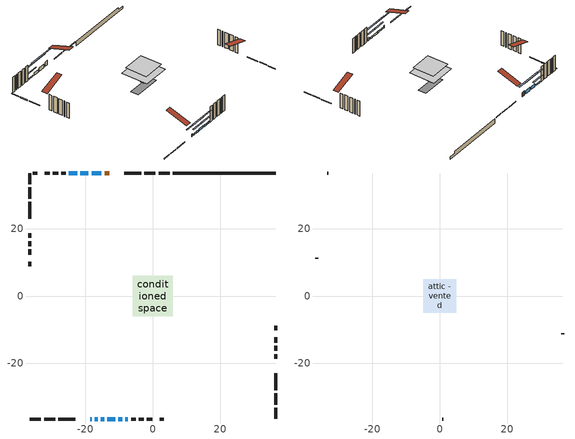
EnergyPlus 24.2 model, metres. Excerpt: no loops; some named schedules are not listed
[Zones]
conditioned space
 floor outside (Floor1 construction): -0.84,-0.84 -0.84,0.84 0.84,0.84 0.84,-0.84 z1.52
 floor adiabatic (AdiabaticFloorConstruction): -5.99,-5.99 -5.99,5.99 5.99,5.99 5.99,-5.99 z6.4
 floor foundation (Slab1 construction): -5.84,-1.78 -5.84,1.78 5.84,1.78 5.84,-1.78 z-0.61
 wall outside (RimJoist1 construction): 5.06,36.47 1.74,36.47 / -36.47,-36.47 -33.15,-36.47 / -36.47,36.47 -36.47,33.15 / 36.47,-36.47 36.47,-33.15 z1.52:1.82
 wall outside (RimJoist2 construction): 0.81,36.47 -2.51,36.47 / -32.22,-36.47 -28.9,-36.47 / -36.47,32.22 -36.47,28.9 / 36.47,-32.22 36.47,-28.9 z1.52:1.82
 wall outside (RimJoist3 construction): -3.44,36.47 -8.47,36.47 / -27.97,-36.47 -22.94,-36.47 / -36.47,27.97 -36.47,22.94 / 36.47,-27.97 36.47,-22.94 z1.52:1.82
 wall outside (AdiabaticWallConstruction 1): -12.87,36.47 -14.3,36.47 z1.52:3.55
 wall outside (AdiabaticWallConstruction): -18.54,-36.47 -18.09,-36.47 z1.52:2.74; -17.17,-36.47 -16.35,-36.47 / -8.17,-36.47 -7.35,-36.47 z1.52:2.23; -15.42,-36.47 -14.35,-36.47 / -10.16,-36.47 -9.09,-36.47 z1.52:2.34; -15.23,36.47 -18.15,36.47 z1.52:3.1; -13.43,-36.47 -11.09,-36.47 z1.52:2.38; -19.08,36.47 -21.52,36.47 z1.52:2.84; -22.45,36.47 -24.89,36.47 z1.52:2.13
 wall outside (Wall1 construction): -25.81,36.47 -27.15,36.47 / -6.42,-36.47 -5.09,-36.47 / -36.47,18.54 -36.47,17.2 / 36.47,-18.54 36.47,-17.2 z1.52:8.84
 wall outside (Wall2 construction): -28.08,36.47 -29.6,36.47 / -4.16,-36.47 -2.64,-36.47 / -36.47,16.27 -36.47,14.75 / 36.47,-16.27 36.47,-14.75 z1.52:8.84
 wall outside (Wall3 construction): -30.53,36.47 -32.08,36.47 / -1.71,-36.47 -0.16,-36.47 / -36.47,13.82 -36.47,12.27 / 36.47,-13.82 36.47,-12.27 z1.52:8.84
 wall outside (Wall5 construction): -34.27,36.47 -35.54,36.47 / 2.03,-36.47 3.3,-36.47 / -36.47,10.08 -36.47,8.81 / 36.47,-10.08 36.47,-8.81 z1.52:8.84
 wall foundation (FoundationWall1 construction): 5.99,36.47,-0.61 5.99,36.47,1.52 33.42,36.47,1.52 33.42,36.47,0.56 36.47,36.47,0.56 36.47,36.47,-0.61
 window (WindowConstruction 5): -18.54,-36.47 -18.09,-36.47 z1.52:2.74
 window (WindowConstruction 7): -17.16,-36.47 -16.35,-36.47 z1.52:2.23
 window (WindowConstruction 8): -15.42,-36.47 -14.36,-36.47 z1.52:2.33
 window (WindowConstruction): -15.23,36.47 -18.15,36.47 z1.52:3.1
 window (WindowConstruction 1): -13.43,-36.47 -11.09,-36.47 z1.52:2.38
 window (WindowConstruction 2): -19.08,36.47 -21.52,36.47 z1.52:2.84
 window (WindowConstruction 3): -10.16,-36.47 -9.1,-36.47 z1.52:2.33
 window (WindowConstruction 4): -8.17,-36.47 -7.35,-36.47 z1.52:2.23
 window (WindowConstruction 6): -22.45,36.47 -24.88,36.47 z1.52:2.13
 door (Door): -12.87,36.47 -14.3,36.47 z1.52:3.55
 ceiling adiabatic (AdiabaticFloorConstruction): 5.99,-5.99 5.99,5.99 -5.99,5.99 -5.99,-5.99 z6.4
attic - vented
 floor to conditioned space (Floor2 construction Reversed): -4.96,-4.96 -4.96,4.96 4.96,4.96 4.96,-4.96 z8.84
 wall outside (Wall4 construction): -33.01,36.47 -33.34,36.47 / 0.77,-36.47 1.1,-36.47 / -36.47,11.34 -36.47,11.01 / 36.47,-11.34 36.47,-11.01 z1.52:8.84
 roof outside (Roof1 construction): -11.95,36.47,8.84 -11.95,26.81,12.06 -9.4,26.81,12.06 -9.4,36.47,8.84; -19.46,-36.47,8.84 -19.46,-26.81,12.06 -22.01,-26.81,12.06 -22.01,-36.47,8.84; -36.47,19.46,8.84 -26.81,19.46,12.06 -26.81,22.01,12.06 -36.47,22.01,8.84; 36.47,-19.46,8.84 26.81,-19.46,12.06 26.81,-22.01,12.06 36.47,-22.01,8.84
shading: -11.58,-36.47 -21.93,-36.47 -21.93,-36.88 -11.58,-36.88 z7; -12.03,-36.47 -17.75,-36.47 -17.75,-36.88 -12.03,-36.88 z4.66; -22.92,36.47 -10.46,36.47 -10.46,36.88 -22.92,36.88 z7.87; -6.32,-36.47 -18.2,-36.47 -18.2,-36.88 -6.32,-36.88 z7.15; -26.29,36.47 -14.31,36.47 -14.31,36.88 -26.29,36.88 z7.61; -6.77,-36.47 -12.49,-36.47 -12.49,-36.88 -6.77,-36.88 z4.66; -7.15,-36.47 -8.37,-36.47 -8.37,-36.88 -7.15,-36.88 z2.43; -27.21,36.47 -20.12,36.47 -20.12,36.88 -27.21,36.88 z4.46
[Building]
Building 1: Terrain=Suburbs
[Site:Location]
London AP_ON: Latitude {deg}=43.03; Longitude {deg}=-81.15; Time Zone {hr}=-5; Elevation {m}=278; Keep Site Location Information=Yes
[Site:GroundTemperature:Shallow]
3.98693, 1.93205, 1.76749, 2.74264, 6.6573, 10.5537, 13.9317, 16.0716, 16.2534, 14.513, 11.2211, 7.44421
[Site:WaterMainsTemperature]
Calculation Method=Schedule; Temperature Schedule=mains temperature schedule
[Material] Roughness=Rough; Thermal Absorptance=0.9
Name | Thickness {m} | Conductivity {W/m-K} | Density {kg/m3} | Specific Heat {J/kg-K} | Solar Absorptance | Visible Absorptance
asphalt or fiberglass shingles | 0.00635 | 0.162714 | 1121.4 | 1465.45 | 0.4 | 0.4
ceiling loosefill ins | 0.169333 | 0.0480833 | 16.02 | 1046.75 | 0.7 | 0.7
ceiling stud and cavity | 0.1397 | 0.543394 | 65.682 | 1177.47 | 0.7 | 0.7
concrete 4.0 in. | 0.1016 | 1.803125 | 2242.8 | 837.4 | 0.7 | 0.7
concrete 8.0 in. | 0.2032 | 1.803125 | 2242.8 | 837.4 | 0.7 | 0.7
door material | 0.04445 | 0.053851 | 512.64 | 1214.23 | 0.7 | 0.7
exterior vertical ins | 0.00241454 | 0.029427 | 32.04 | 1214.23 | 0.7 | 0.7
floor covering | 0.0127 | 0.0433444 | 54.468 | 1339.84 | 0.6 | 0.6
floor rigid ins; wall rigid ins | 0.512978 | 0.029427 | 32.04 | 1214.23 | 0.7 | 0.7
floor stud and cavity | 0.1397 | 0.754181 | 92.3553 | 1139.71 | 0.7 | 0.7
floor stud and cavity 1 | 0.1397 | 1.75129 | 37.0049 | 1207.88 | 0.7 | 0.7
furniture material conditioned space 1 | 0.1524 | 0.115458 | 640.8 | 1214.23 | 0.6 | 0.6
gypsum board | 0.0127 | 0.160291 | 801 | 837.4 | 0.6 | 0.6
gypsum board 1 | 0.00254 | 0.160291 | 801 | 837.4 | 0.6 | 0.6
gypsum board 2 | 0.0127 | 0.160291 | 801 | 837.4 | 0.7 | 0.7
osb sheathing 0.5 in. | 0.0127 | 0.115458 | 512.64 | 1214.23 | 0.7 | 0.7
osb sheathing 0.75 in. | 0.01905 | 0.115458 | 512.64 | 1214.23 | 0.7 | 0.7
osb sheathing 2.0 in. | 0.0508 | 0.115458 | 512.64 | 1214.23 | 0.7 | 0.7
rim joist rigid ins | 0.051816 | 0.029427 | 32.04 | 1214.23 | 0.7 | 0.7
rim joist stud and cavity | 0.0508 | 0.0293018 | 125.044 | 1163.47 | 0.6 | 0.6
rim joist stud and cavity 1 | 0.0508 | 0.270689 | 125.044 | 1163.47 | 0.6 | 0.6
rim joist stud and cavity 2 | 0.0508 | 0.256263 | 125.044 | 1163.47 | 0.6 | 0.6
wall stud and cavity | 0.1397 | 0.0839559 | 139.0536 | 1170.24 | 0.7 | 0.7
wall stud and cavity 1 | 0.1397 | 0.0962846 | 139.0536 | 1170.24 | 0.7 | 0.7
wall stud and cavity 2 | 0.1397 | 0.0843128 | 139.0536 | 1170.24 | 0.7 | 0.7
wall stud and cavity 3 | 0.0889 | 6.1454 | 50.32683 | 1063.81 | 0.6 | 0.6
wall stud and cavity 4 | 0.0889 | 0.49837 | 6.31874 | 1174.65 | 0.7 | 0.7
wall stud and cavity 5 | 0.0889 | 0.380278 | 52.3479 | 1209.89 | 0.7 | 0.7
wall stud and cavity 6 | 0.0889 | 0.391764 | 83.0341 | 1211.67 | 0.7 | 0.7
wood siding | 0.0254 | 0.102417 | 544.68 | 1172.36 | 0.4 | 0.4
wood siding 1 | 0.00254 | 0.102417 | 544.68 | 1172.36 | 0.4 | 0.4
wood siding 2; wood siding 3; wood siding 4 | 0.0254 | 0.102417 | 544.68 | 1172.36 | 0.7 | 0.7
[WindowMaterial:SimpleGlazingSystem]
Name | U-Factor {W/m2-K} | Solar Heat Gain Coefficient
WindowMaterial | 2.91338 | 0.65
WindowMaterial 1 | 3.00253 | 0.53
WindowMaterial 2 | 2.97754 | 0.57
WindowMaterial 3 | 3.01388 | 0.52
WindowMaterial 4 | 3.04511 | 0.46
WindowMaterial 5 | 6.76136 | 0.73
WindowMaterial 6 | 3.01842 | 0.5
[Construction]
AdiabaticFloorConstruction: floor stud and cavity 1, floor rigid ins, osb sheathing 0.75 in., floor covering
AdiabaticWallConstruction: wood siding 3, wall rigid ins, wall stud and cavity 5, gypsum board
AdiabaticWallConstruction 1: wood siding 4, wall rigid ins, wall stud and cavity 5, gypsum board
Door: door material
Floor1 construction: floor stud and cavity, osb sheathing 0.75 in., floor covering
Floor2 construction Reversed: gypsum board, ceiling stud and cavity, ceiling loosefill ins
FoundationWall1 construction: concrete 8.0 in., gypsum board 2
furniture construction conditioned space 1: furniture material conditioned space 1
PartitionWallConstruction: gypsum board, wall stud and cavity 6, gypsum board
RimJoist1 construction: wood siding 2, osb sheathing 2.0 in., rim joist stud and cavity
RimJoist2 construction: wood siding 2, rim joist rigid ins, osb sheathing 2.0 in., rim joist stud and cavity 1
RimJoist3 construction: wood siding 2, rim joist rigid ins, osb sheathing 2.0 in., rim joist stud and cavity 2
Roof1 construction: asphalt or fiberglass shingles
Slab1 construction: concrete 4.0 in.
Wall1 construction: wood siding, osb sheathing 0.5 in., wall stud and cavity, gypsum board
Wall2 construction: wood siding, osb sheathing 0.5 in., wall stud and cavity 1, gypsum board
Wall3 construction: wood siding, osb sheathing 0.5 in., wall stud and cavity 2, gypsum board
Wall4 construction: wood siding 1, wall stud and cavity 3
Wall5 construction: wood siding 1, wall stud and cavity 4, gypsum board 1
WindowConstruction: WindowMaterial
WindowConstruction 1: WindowMaterial 1
WindowConstruction 2: WindowMaterial 2
WindowConstruction 3; WindowConstruction 8: WindowMaterial 3
WindowConstruction 4; WindowConstruction 7: WindowMaterial 4
WindowConstruction 5: WindowMaterial 5
WindowConstruction 6: WindowMaterial 6
[Zone] Multiplier=1; Part of Total Floor Area=Yes
Name | Volume {m3}
attic - vented | 51.4291
conditioned space | 459
[Space]
Name | Zone | Volume {m3}
attic - vented 1 | attic - vented | 51.4291
conditioned space 1 | conditioned space | 459
[ZoneInfiltration:EffectiveLeakageArea]
infil attic - vented 1: Zone or Space=attic - vented 1; Schedule=Always On Discrete; Effective Air Leakage Area {cm2}=4292.95; Stack Coefficient=0.000732618; Wind Coefficient=1.82877e-05
[ZoneMixing]
whole house fan mix: Zone or Space=attic - vented; Schedule=Always On Continuous; Design Flow Rate Calculation Method=Flow/Zone; Design Flow Rate {m3/s}=0; Source Zone or Space=conditioned space
[SurfaceProperty:ExposedFoundationPerimeter]
Slab1: Exposed Perimeter Calculation Method=TotalExposedPerimeter; Total Exposed Perimeter {m}=30.481
[InternalMass] Zone or ZoneList=conditioned space; Space or SpaceList=conditioned space 1
Name | Construction | Surface Area {m2}
furniture mass conditioned space 1 | furniture construction conditioned space 1 | 75.16
partition wall mass | PartitionWallConstruction | 187.9
[Lights]
interior lighting: Zone or ZoneList or Space or SpaceList=conditioned space 1; Schedule=interior lighting schedule; Design Level Calculation Method=LightingLevel; Lighting Level {W}=343.2; Return Air Fraction=0; Fraction Radiant=0.6; Fraction Visible=0.2; Fraction Replaceable=1
[People]
occupants: Zone or ZoneList or Space or SpaceList=conditioned space 1; Number of People Schedule=occupants schedule; Number of People Calculation Method=People; Number of People=3; Fraction Radiant=0.314171; Sensible Heat Fraction=0.56303; Activity Level Schedule=occupants activity schedule; Carbon Dioxide Generation Rate {m3/s-W}=0; Enable ASHRAE 55 Comfort Warnings=No; Mean Radiant Temperature Calculation Type=EnclosureAveraged
[ElectricEquipment] Zone or ZoneList or Space or SpaceList=conditioned space 1; Design Level Calculation Method=EquipmentLevel
Name | Schedule | Design Level {W} | Fraction Latent | Fraction Radiant | Fraction Lost
clothes dryer | clothes dryer schedule | 140.772 | 0.015 | 0.081 | 0.85
clothes washer | clothes washer schedule | 32.1985 | 0.03 | 0.162 | 0.7
cooking range | cooking range schedule | 215.147 | 0.08 | 0.432 | 0.2
dishwasher | dishwasher schedule | 66.8632 | 0.3 | 0.18 | 0.4
fridge | fridge schedule | 72.9452 | 0 | 0.6 | 0
mech vent house fan | mech vent house fan schedule | 0.95 | 0 | 0 | 1
mech vent house fan cfis | mech vent house fan cfis schedule | 0 | 0 | 0 | 0
misc plug loads | misc plug loads schedule | 494.7 | 0.045 | 0.513 | 0.1
whole house fan | Always On Discrete | 0 | 0 | 0 | 1
[OtherEquipment] Zone or ZoneList or Space or SpaceList=conditioned space 1; Design Level Calculation Method=EquipmentLevel
Name | Fuel Type | Schedule | Design Level {W} | Fraction Latent | Fraction Radiant | Fraction Lost
clothes dryer 1 | Electricity | clothes dryer schedule | 0 | 0.015 | 0.081 | 0.85
cooking range 1 | Electricity | cooking range schedule | 0 | 0.08 | 0.432 | 0.2
general water use latent | None | general water use schedule | 62.594 | 1 | 0 | 0
general water use sensible | None | general water use schedule | -61.6891 | 0 | 0.6 | 0
mech vent house fan latent load | None | Always On Discrete | 0 | 1 | 0 | 0
mech vent house fan sensible load | None | Always On Discrete | 0 | 0 | 0 | 0
water heater energy adjustment1 | NaturalGas | Always On Discrete | 0.01 | 0 | 0 | 1
[ZoneInfiltration:DesignFlowRate] Zone or ZoneList or Space or SpaceList=conditioned space 1; Schedule=Always On Discrete; Design Flow Rate Calculation Method=Flow/Zone; Design Flow Rate {m3/s}=0
infil flow; natural vent flow; whole house fan flow
[AvailabilityManager:Scheduled]
central ac and furnace airloop Availability Manager: Schedule=Always On Discrete
[Foundation:Kiva]
Foundation Kiva 1: Initial Indoor Air Temperature {C}=18; Wall Height Above Grade {m}=1.52001; Wall Depth Below Slab {m}=0.2032; Custom Block Material Name 1=exterior vertical ins; Custom Block Depth 1 {m}=2.13; Custom Block X Position 1 {m}=0.2159; Custom Block Z Position 1 {m}=0
[Foundation:Kiva:Settings]
Soil Conductivity {W/m-K}=0.849921; Soil Density {kg/m3}=1842.3; Soil Specific Heat {J/kg-K}=418.7; Ground Solar Absorptivity=0.9; Ground Thermal Absorptivity=0.9; Ground Surface Roughness {m}=0.03; Far-Field Width {m}=40; Deep-Ground Boundary Condition=ZeroFlux; Deep-Ground Depth {m}=40; Minimum Cell Dimension {m}=0.2; Maximum Cell Growth Coefficient=3; Simulation Timestep=Timestep
[Exterior:Lights]
exterior lighting: Schedule=exterior lighting schedule; Design Level {W}=75.6
[EnergyManagementSystem:GlobalVariable]
central_ac_and_furnace_airloop_Fan_RTF
infil_program_Qfan
infil_program_Qinf
natural_vent_program_Qnv
natural_vent_program_Qwhf
[EnergyManagementSystem:Sensor]
Name | Output:Variable or Output:Meter Index Key | Output:Variable or Output:Meter
airflow_gain | infil flow | Infiltration Sensible Heat Gain Energy
airflow_gain_1 | natural vent flow | Infiltration Sensible Heat Gain Energy
airflow_gain_2 | whole house fan flow | Infiltration Sensible Heat Gain Energy
airflow_loss | infil flow | Infiltration Sensible Heat Loss Energy
airflow_loss_1 | natural vent flow | Infiltration Sensible Heat Loss Energy
airflow_loss_2 | whole house fan flow | Infiltration Sensible Heat Loss Energy
clg_load_cond |  | Cooling:EnergyTransfer:Zone:CONDITIONED SPACE
clg_sp_s; clg_sp_s_1 | cooling setpoint | Schedule Value
clothes_dryer_exhaust_0_sch_s | clothes dryer exhaust 0 schedule | Schedule Value
cool_season | cooling season schedule | Schedule Value
htg_load_cond |  | Heating:EnergyTransfer:Zone:CONDITIONED SPACE
htg_sp_s; htg_sp_s_1 | heating setpoint | Schedule Value
ig_ee_conv | clothes dryer | Electric Equipment Convective Heating Energy
ig_ee_conv_2 | cooking range | Electric Equipment Convective Heating Energy
ig_ee_conv_4 | fridge | Electric Equipment Convective Heating Energy
ig_ee_conv_5 | misc plug loads | Electric Equipment Convective Heating Energy
ig_ee_conv_6 | whole house fan | Electric Equipment Convective Heating Energy
ig_ee_rad | clothes dryer | Electric Equipment Radiant Heating Energy
ig_ee_rad_2 | cooking range | Electric Equipment Radiant Heating Energy
ig_ee_rad_4 | fridge | Electric Equipment Radiant Heating Energy
ig_ee_rad_5 | misc plug loads | Electric Equipment Radiant Heating Energy
ig_ee_rad_6 | whole house fan | Electric Equipment Radiant Heating Energy
ig_lgt_conv | interior lighting | Lights Convective Heating Energy
ig_lgt_rad | interior lighting | Lights Radiant Heating Energy
ig_lgt_vis | interior lighting | Lights Visible Radiation Heating Energy
ig_oe_conv | clothes dryer 1 | Other Equipment Convective Heating Energy
ig_oe_conv_1 | cooking range 1 | Other Equipment Convective Heating Energy
ig_oe_conv_2 | general water use latent | Other Equipment Convective Heating Energy
ig_oe_conv_3 | general water use sensible | Other Equipment Convective Heating Energy
ig_oe_conv_4 | water heater energy adjustment1 | Other Equipment Convective Heating Energy
ig_oe_rad | clothes dryer 1 | Other Equipment Radiant Heating Energy
ig_oe_rad_1 | cooking range 1 | Other Equipment Radiant Heating Energy
ig_oe_rad_2 | general water use latent | Other Equipment Radiant Heating Energy
ig_oe_rad_3 | general water use sensible | Other Equipment Radiant Heating Energy
ig_oe_rad_4 | water heater energy adjustment1 | Other Equipment Radiant Heating Energy
ig_ppl_conv | occupants | People Convective Heating Energy
ig_ppl_rad | occupants | People Radiant Heating Energy
im_conv | furniture mass conditioned space 1 | Surface Inside Face Convection Heat Gain Energy
im_conv_1 | partition wall mass | Surface Inside Face Convection Heat Gain Energy
im_ig | furniture mass conditioned space 1 | Surface Inside Face Internal Gains Radiation Heat Gain Energy
im_ig_1 | partition wall mass | Surface Inside Face Internal Gains Radiation Heat Gain Energy
im_lgt | furniture mass conditioned space 1 | Surface Inside Face Lights Radiation Heat Gain Energy
im_lgt_1 | partition wall mass | Surface Inside Face Lights Radiation Heat Gain Energy
im_sol | furniture mass conditioned space 1 | Surface Inside Face Solar Radiation Heat Gain Energy
im_sol_1 | partition wall mass | Surface Inside Face Solar Radiation Heat Gain Energy
im_surf | furniture mass conditioned space 1 | Surface Inside Face Net Surface Thermal Radiation Heat Gain Energy
im_surf_1 | partition wall mass | Surface Inside Face Net Surface Thermal Radiation Heat Gain Energy
mv_conv | mech vent house fan | Electric Equipment Convective Heating Energy
mv_conv_1 | mech vent house fan cfis | Electric Equipment Convective Heating Energy
mv_conv_2 | mech vent house fan latent load | Other Equipment Convective Heating Energy
mv_conv_3 | mech vent house fan sensible load | Other Equipment Convective Heating Energy
mv_rad | mech vent house fan | Electric Equipment Radiant Heating Energy
mv_rad_1 | mech vent house fan cfis | Electric Equipment Radiant Heating Energy
mv_rad_2 | mech vent house fan latent load | Other Equipment Radiant Heating Energy
mv_rad_3 | mech vent house fan sensible load | Other Equipment Radiant Heating Energy
natural_vent_s | natural vent schedule | Schedule Value
out_pb_s |  | Site Outdoor Air Barometric Pressure
out_wt_s |  | Site Outdoor Air Humidity Ratio
site_vw_s |  | Site Wind Speed
ss_back_out | Window1 | Surface Window Shortwave from Zone Back Out Window Heat Transfer Rate
ss_back_out_1 | Window11 | Surface Window Shortwave from Zone Back Out Window Heat Transfer Rate
ss_back_out_2 | Window12 | Surface Window Shortwave from Zone Back Out Window Heat Transfer Rate
ss_back_out_3 | Window2 | Surface Window Shortwave from Zone Back Out Window Heat Transfer Rate
ss_back_out_4 | Window3 | Surface Window Shortwave from Zone Back Out Window Heat Transfer Rate
ss_back_out_5 | Window5 | Surface Window Shortwave from Zone Back Out Window Heat Transfer Rate
ss_back_out_6 | Window7 | Surface Window Shortwave from Zone Back Out Window Heat Transfer Rate
ss_back_out_7 | Window8 | Surface Window Shortwave from Zone Back Out Window Heat Transfer Rate
ss_back_out_8 | Window9 | Surface Window Shortwave from Zone Back Out Window Heat Transfer Rate
ss_conv | Door1 | Surface Inside Face Convection Heat Gain Energy
ss_conv_1 | Window1 | Surface Inside Face Convection Heat Gain Energy
ss_conv_2 | Window11 | Surface Inside Face Convection Heat Gain Energy
ss_conv_3 | Window12 | Surface Inside Face Convection Heat Gain Energy
ss_conv_4 | Window2 | Surface Inside Face Convection Heat Gain Energy
ss_conv_5 | Window3 | Surface Inside Face Convection Heat Gain Energy
ss_conv_6 | Window5 | Surface Inside Face Convection Heat Gain Energy
ss_conv_7 | Window7 | Surface Inside Face Convection Heat Gain Energy
ss_conv_8 | Window8 | Surface Inside Face Convection Heat Gain Energy
ss_conv_9 | Window9 | Surface Inside Face Convection Heat Gain Energy
ss_ig | Door1 | Surface Inside Face Internal Gains Radiation Heat Gain Energy
ss_ig_1 | Window1 | Surface Inside Face Internal Gains Radiation Heat Gain Energy
ss_ig_2 | Window11 | Surface Inside Face Internal Gains Radiation Heat Gain Energy
ss_ig_3 | Window12 | Surface Inside Face Internal Gains Radiation Heat Gain Energy
ss_ig_4 | Window2 | Surface Inside Face Internal Gains Radiation Heat Gain Energy
ss_ig_5 | Window3 | Surface Inside Face Internal Gains Radiation Heat Gain Energy
ss_ig_6 | Window5 | Surface Inside Face Internal Gains Radiation Heat Gain Energy
ss_ig_7 | Window7 | Surface Inside Face Internal Gains Radiation Heat Gain Energy
ss_ig_8 | Window8 | Surface Inside Face Internal Gains Radiation Heat Gain Energy
ss_ig_9 | Window9 | Surface Inside Face Internal Gains Radiation Heat Gain Energy
ss_lgt | Door1 | Surface Inside Face Lights Radiation Heat Gain Energy
ss_sol | Door1 | Surface Inside Face Solar Radiation Heat Gain Energy
ss_surf | Door1 | Surface Inside Face Net Surface Thermal Radiation Heat Gain Energy
ss_surf_1 | Window1 | Surface Inside Face Net Surface Thermal Radiation Heat Gain Energy
ss_surf_2 | Window11 | Surface Inside Face Net Surface Thermal Radiation Heat Gain Energy
ss_surf_3 | Window12 | Surface Inside Face Net Surface Thermal Radiation Heat Gain Energy
ss_surf_4 | Window2 | Surface Inside Face Net Surface Thermal Radiation Heat Gain Energy
ss_surf_5 | Window3 | Surface Inside Face Net Surface Thermal Radiation Heat Gain Energy
ss_surf_6 | Window5 | Surface Inside Face Net Surface Thermal Radiation Heat Gain Energy
ss_surf_7 | Window7 | Surface Inside Face Net Surface Thermal Radiation Heat Gain Energy
ss_surf_8 | Window8 | Surface Inside Face Net Surface Thermal Radiation Heat Gain Energy
ss_surf_9 | Window9 | Surface Inside Face Net Surface Thermal Radiation Heat Gain Energy
ss_trans_in | Window1 | Surface Window Transmitted Solar Radiation Rate
ss_trans_in_1 | Window11 | Surface Window Transmitted Solar Radiation Rate
ss_trans_in_2 | Window12 | Surface Window Transmitted Solar Radiation Rate
ss_trans_in_3 | Window2 | Surface Window Transmitted Solar Radiation Rate
ss_trans_in_4 | Window3 | Surface Window Transmitted Solar Radiation Rate
ss_trans_in_5 | Window5 | Surface Window Transmitted Solar Radiation Rate
ss_trans_in_6 | Window7 | Surface Window Transmitted Solar Radiation Rate
ss_trans_in_7 | Window8 | Surface Window Transmitted Solar Radiation Rate
ss_trans_in_8 | Window9 | Surface Window Transmitted Solar Radiation Rate
ss_trans_out | Window1 | Surface Inside Face Initial Transmitted Diffuse Transmitted Out Window Solar Radiation Rate
ss_trans_out_1 | Window11 | Surface Inside Face Initial Transmitted Diffuse Transmitted Out Window Solar Radiation Rate
ss_trans_out_2 | Window12 | Surface Inside Face Initial Transmitted Diffuse Transmitted Out Window Solar Radiation Rate
ss_trans_out_3 | Window2 | Surface Inside Face Initial Transmitted Diffuse Transmitted Out Window Solar Radiation Rate
ss_trans_out_4 | Window3 | Surface Inside Face Initial Transmitted Diffuse Transmitted Out Window Solar Radiation Rate
ss_trans_out_5 | Window5 | Surface Inside Face Initial Transmitted Diffuse Transmitted Out Window Solar Radiation Rate
ss_trans_out_6 | Window7 | Surface Inside Face Initial Transmitted Diffuse Transmitted Out Window Solar Radiation Rate
ss_trans_out_7 | Window8 | Surface Inside Face Initial Transmitted Diffuse Transmitted Out Window Solar Radiation Rate
ss_trans_out_8 | Window9 | Surface Inside Face Initial Transmitted Diffuse Transmitted Out Window Solar Radiation Rate
s_conv | Floor1 | Surface Inside Face Convection Heat Gain Energy
s_conv_1 | Floor2 | Surface Inside Face Convection Heat Gain Energy
s_conv_10 | RimJoist2:180 | Surface Inside Face Convection Heat Gain Energy
s_conv_11 | RimJoist2:270 | Surface Inside Face Convection Heat Gain Energy
s_conv_12 | RimJoist2:90 | Surface Inside Face Convection Heat Gain Energy
s_conv_13 | RimJoist3:0 | Surface Inside Face Convection Heat Gain Energy
s_conv_14 | RimJoist3:180 | Surface Inside Face Convection Heat Gain Energy
s_conv_15 | RimJoist3:270 | Surface Inside Face Convection Heat Gain Energy
s_conv_16 | RimJoist3:90 | Surface Inside Face Convection Heat Gain Energy
s_conv_17 | Slab1 | Surface Inside Face Convection Heat Gain Energy
s_conv_18 | Wall1:0 | Surface Inside Face Convection Heat Gain Energy
s_conv_19 | Wall1:180 | Surface Inside Face Convection Heat Gain Energy
s_conv_2 | FoundationWall1 | Surface Inside Face Convection Heat Gain Energy
s_conv_20 | Wall1:270 | Surface Inside Face Convection Heat Gain Energy
s_conv_21 | Wall1:90 | Surface Inside Face Convection Heat Gain Energy
s_conv_22 | Wall2:0 | Surface Inside Face Convection Heat Gain Energy
s_conv_23 | Wall2:180 | Surface Inside Face Convection Heat Gain Energy
s_conv_24 | Wall2:270 | Surface Inside Face Convection Heat Gain Energy
s_conv_25 | Wall2:90 | Surface Inside Face Convection Heat Gain Energy
s_conv_26 | Wall3:0 | Surface Inside Face Convection Heat Gain Energy
s_conv_27 | Wall3:180 | Surface Inside Face Convection Heat Gain Energy
s_conv_28 | Wall3:270 | Surface Inside Face Convection Heat Gain Energy
s_conv_29 | Wall3:90 | Surface Inside Face Convection Heat Gain Energy
s_conv_3 | inferred conditioned ceiling | Surface Inside Face Convection Heat Gain Energy
s_conv_30 | Wall5:0 | Surface Inside Face Convection Heat Gain Energy
s_conv_31 | Wall5:180 | Surface Inside Face Convection Heat Gain Energy
s_conv_32 | Wall5:270 | Surface Inside Face Convection Heat Gain Energy
s_conv_33 | Wall5:90 | Surface Inside Face Convection Heat Gain Energy
s_conv_4 | inferred conditioned floor | Surface Inside Face Convection Heat Gain Energy
